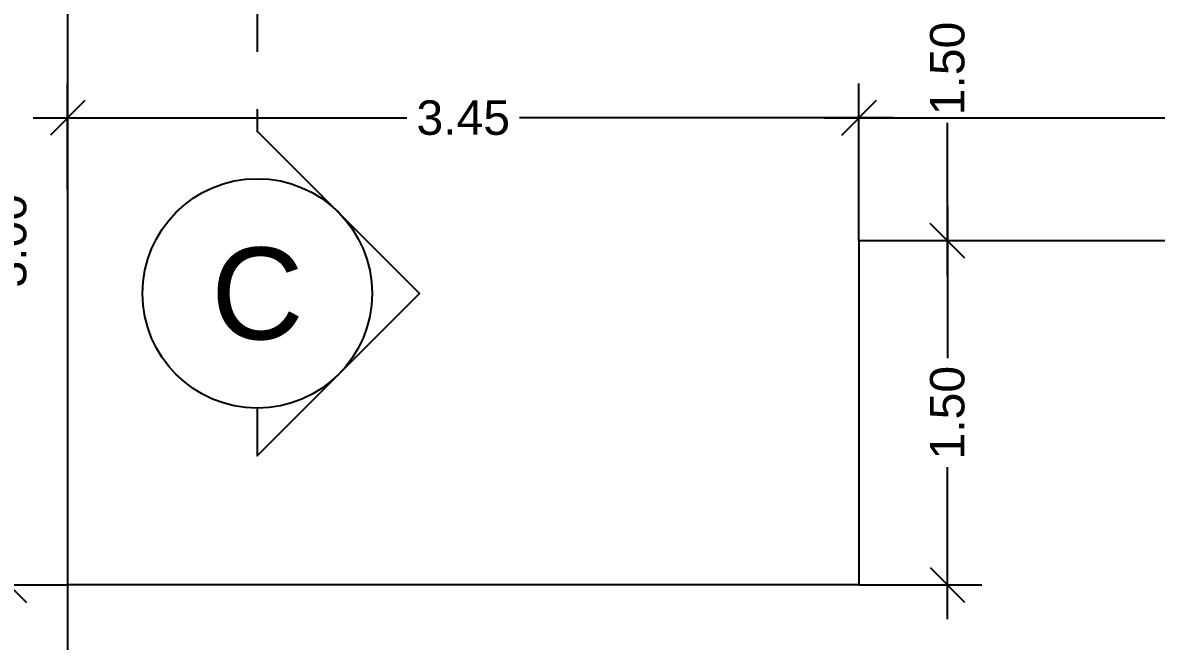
# Model space of a CAD drawing. Extents: x -120 to 1117, y 5 to 675.
# Drawn here: x 9.524 to 14.463, y 72.677 to 75.373 of the extents above; entities that cross this region are included whole.
import ezdxf
from ezdxf.enums import TextEntityAlignment as Align

# ---------------------------------------------------------------- set-up
doc = ezdxf.new("R2010")
doc.units = 0
doc.header["$MEASUREMENT"] = 0
doc.linetypes.add('DASHDOT', pattern=[1, 0.5, -0.25, 0, -0.25])
doc.layers.get('0').update_dxf_attribs({"linetype": 'CONTINUOUS'})
doc.layers.get('DEFPOINTS').update_dxf_attribs({"linetype": 'CONTINUOUS'})
doc.layers.add('cota', color=1, linetype='CONTINUOUS')
doc.layers.add('piso', color=4, linetype='CONTINUOUS')
doc.styles.add('ROMANS', font='arial.ttf', dxfattribs={"height": 1.5})
doc.styles.get("Standard").update_dxf_attribs({"font": 'arial.ttf'})
doc.dimstyles.new('cotass', dxfattribs={"dimtxt": 0.15, "dimasz": 0.15, "dimexe": 0.15, "dimexo": 0, "dimgap": 0.05, "dimtad": 0, "dimzin": 4, "dimdsep": 46, "dimtxsty": 'Standard', "dimblk": 'OBLIQUE', "dimcen": 0, "dimdle": 0.15, "dimclrd": 256, "dimclrt": 4, "dimadec": 0, "dimazin": 1, "dimtfac": 1, "dimtix": 1, "dimtofl": 0, "dimtmove": 0, "dimatfit": 3, "dimldrblk": 'OPEN30', "dimfxl": 0, "dimtolj": 1, "dimtzin": 0, "dimlwd": -1, "dimarcsym": 0})

# ---------------------------------------------------------------- blocks, each defined once
blk = doc.blocks.new('_Oblique')
at = {"color": 0, "linetype": 'ByBlock', "lineweight": -2}
blk.add_line((-0.5, -0.5), (0.5, 0.5), dxfattribs=at)
blk = doc.blocks.new('*D6')
at = {"layer": 'cota', "linetype": 'Continuous', "transparency": 16777216}
for p, q in [((9.4656, 76.0737), (9.4656, 74.6672)), ((9.4656, 72.7717), (9.4656, 74.1782))]:
    blk.add_line(p, q, dxfattribs=at)
at = {"layer": 'cota', "color": 0, "linetype": 'Continuous', "lineweight": -2, "transparency": 16777216}
for p, q in [((9.7193, 75.9237), (9.3156, 75.9237)), ((9.7193, 72.9217), (9.3156, 72.9217))]:
    blk.add_line(p, q, dxfattribs=at)
at = {"layer": 'DEFPOINTS', "color": 0, "linetype": 'Continuous', "transparency": 16777216}
for p in [(9.7193, 75.9237), (9.4656, 72.9217), (9.7193, 72.9217)]:
    blk.add_point(p, dxfattribs=at)
at = {"layer": 'cota', "linetype": 'Continuous', "transparency": 16777216, "xscale": 0.15, "yscale": 0.15, "zscale": 0.15}
for p, rotation in [((9.4656, 75.9237), 90), ((9.4656, 72.9217), 270)]:
    blk.add_blockref('_Oblique', p, dxfattribs=dict(at, rotation=rotation))
at = {"layer": 'cota', "color": 4, "linetype": 'Continuous', "transparency": 16777216, "insert": (9.4656, 74.4227), "char_height": 0.15, "attachment_point": 5, "rotation": 90}
blk.add_mtext('\\A1;3.00', dxfattribs=at)
blk = doc.blocks.new('_Open30')
at = {"color": 0, "linetype": 'ByBlock', "lineweight": -2}
for p, q in [((-1, 0.268), (0, 0)), ((0, 0), (-1, -0.268)), ((0, 0), (-1, 0))]:
    blk.add_line(p, q, dxfattribs=at)
blk = doc.blocks.new('*D7')
at = {"layer": 'cota', "color": 0, "lineweight": -2, "transparency": 16777216}
for p, q in [((9.7193, 72.9237), (9.7193, 71.8446)), ((33.7193, 72.9237), (33.7193, 71.8446))]:
    blk.add_line(p, q, dxfattribs=at)
at = {"layer": 'cota', "transparency": 16777216}
for p, q in [((9.5693, 71.9946), (21.0527, 71.9946)), ((33.8693, 71.9946), (21.661, 71.9946))]:
    blk.add_line(p, q, dxfattribs=at)
at = {"layer": 'DEFPOINTS', "color": 0, "transparency": 16777216}
for p in [(9.7193, 72.9237), (33.7193, 72.9237), (33.7193, 71.9946)]:
    blk.add_point(p, dxfattribs=at)
at = {"layer": 'cota', "transparency": 16777216, "xscale": 0.15, "yscale": 0.15, "zscale": 0.15, "rotation": 180}
blk.add_blockref('_Oblique', (9.7193, 71.9946), dxfattribs=at)
at = {"layer": 'cota', "transparency": 16777216, "xscale": 0.15, "yscale": 0.15, "zscale": 0.15}
blk.add_blockref('_Oblique', (33.7193, 71.9946), dxfattribs=at)
at = {"layer": 'cota', "color": 4, "transparency": 16777216, "insert": (21.3568, 71.9946), "char_height": 0.15, "attachment_point": 5}
blk.add_mtext('\\A1;24.00', dxfattribs=at)
blk = doc.blocks.new('*D9')
at = {"layer": 'cota', "color": 0, "lineweight": -2, "transparency": 16777216}
for p, q in [((9.7193, 72.9237), (9.7193, 72.2532)), ((29.4943, 72.9237), (29.4943, 72.2532))]:
    blk.add_line(p, q, dxfattribs=at)
at = {"layer": 'cota', "transparency": 16777216}
for p, q in [((9.5693, 72.4032), (19.3108, 72.4032)), ((29.6443, 72.4032), (19.9029, 72.4032))]:
    blk.add_line(p, q, dxfattribs=at)
at = {"layer": 'DEFPOINTS', "color": 0, "transparency": 16777216}
for p in [(9.7193, 72.9237), (29.4943, 72.9237), (9.7193, 72.4032)]:
    blk.add_point(p, dxfattribs=at)
at = {"layer": 'cota', "transparency": 16777216, "xscale": 0.15, "yscale": 0.15, "zscale": 0.15, "rotation": 180}
blk.add_blockref('_Oblique', (9.7193, 72.4032), dxfattribs=at)
at = {"layer": 'cota', "transparency": 16777216, "xscale": 0.15, "yscale": 0.15, "zscale": 0.15}
blk.add_blockref('_Oblique', (29.4943, 72.4032), dxfattribs=at)
at = {"layer": 'cota', "color": 4, "transparency": 16777216, "insert": (19.6068, 72.4032), "char_height": 0.15, "attachment_point": 5}
blk.add_mtext('\\A1;19.77', dxfattribs=at)
blk = doc.blocks.new('*D1083')
at = {"layer": 'cota', "transparency": 16777216}
for p, q in [((13.5532, 74.5737), (13.5532, 73.9112)), ((13.5532, 72.7737), (13.5532, 73.4362))]:
    blk.add_line(p, q, dxfattribs=at)
at = {"layer": 'cota', "color": 0, "lineweight": -2, "transparency": 16777216}
for p, q in [((13.1674, 74.4237), (13.7032, 74.4237)), ((13.1674, 72.9237), (13.7032, 72.9237))]:
    blk.add_line(p, q, dxfattribs=at)
at = {"layer": 'DEFPOINTS', "color": 0, "transparency": 16777216}
for p in [(13.1674, 74.4237), (13.5532, 74.4237), (13.1674, 72.9237)]:
    blk.add_point(p, dxfattribs=at)
at = {"layer": 'cota', "transparency": 16777216, "xscale": 0.15, "yscale": 0.15, "zscale": 0.15}
for p, rotation in [((13.5532, 74.4237), 90), ((13.5532, 72.9237), 270)]:
    blk.add_blockref('_Oblique', p, dxfattribs=dict(at, rotation=rotation))
at = {"layer": 'cota', "color": 4, "transparency": 16777216, "insert": (13.5532, 73.6737), "char_height": 0.15, "attachment_point": 5, "rotation": 90}
blk.add_mtext('\\A1;1.50', dxfattribs=at)
blk = doc.blocks.new('*D1084')
at = {"layer": 'cota', "transparency": 16777216}
for p, q in [((13.5532, 76.0737), (13.5532, 75.4112)), ((13.5532, 74.2737), (13.5532, 74.9362))]:
    blk.add_line(p, q, dxfattribs=at)
at = {"layer": 'cota', "color": 0, "lineweight": -2, "transparency": 16777216}
for p, q in [((13.0894, 75.9237), (13.7032, 75.9237)), ((13.1674, 74.4237), (13.7032, 74.4237))]:
    blk.add_line(p, q, dxfattribs=at)
at = {"layer": 'DEFPOINTS', "color": 0, "transparency": 16777216}
for p in [(13.0894, 75.9237), (13.5532, 75.9237), (13.1674, 74.4237)]:
    blk.add_point(p, dxfattribs=at)
at = {"layer": 'cota', "transparency": 16777216, "xscale": 0.15, "yscale": 0.15, "zscale": 0.15}
for p, rotation in [((13.5532, 75.9237), 90), ((13.5532, 74.4237), 270)]:
    blk.add_blockref('_Oblique', p, dxfattribs=dict(at, rotation=rotation))
at = {"layer": 'cota', "color": 4, "transparency": 16777216, "insert": (13.5532, 75.1737), "char_height": 0.15, "attachment_point": 5, "rotation": 90}
blk.add_mtext('\\A1;1.50', dxfattribs=at)
blk = doc.blocks.new('*D1085')
at = {"layer": 'cota', "color": 0, "lineweight": -2, "transparency": 16777216}
for p, q in [((9.7193, 74.6459), (9.7193, 75.1087)), ((13.1674, 74.4237), (13.1674, 75.1087))]:
    blk.add_line(p, q, dxfattribs=at)
at = {"layer": 'cota', "transparency": 16777216}
for p, q in [((9.5693, 74.9587), (11.1981, 74.9587)), ((13.3174, 74.9587), (11.6887, 74.9587))]:
    blk.add_line(p, q, dxfattribs=at)
at = {"layer": 'DEFPOINTS', "color": 0, "transparency": 16777216}
for p in [(13.1674, 74.9587), (9.7193, 74.6459), (13.1674, 74.4237)]:
    blk.add_point(p, dxfattribs=at)
at = {"layer": 'cota', "transparency": 16777216, "xscale": 0.15, "yscale": 0.15, "zscale": 0.15, "rotation": 180}
blk.add_blockref('_Oblique', (9.7193, 74.9587), dxfattribs=at)
at = {"layer": 'cota', "transparency": 16777216, "xscale": 0.15, "yscale": 0.15, "zscale": 0.15}
blk.add_blockref('_Oblique', (13.1674, 74.9587), dxfattribs=at)
at = {"layer": 'cota', "color": 4, "transparency": 16777216, "insert": (11.4434, 74.9587), "char_height": 0.15, "attachment_point": 5}
blk.add_mtext('\\A1;3.45', dxfattribs=at)
blk = doc.blocks.new('*D1086')
at = {"layer": 'cota', "color": 0, "lineweight": -2, "transparency": 16777216}
for p, q in [((13.1674, 74.4237), (13.1674, 75.1087)), ((22.1674, 74.4237), (22.1674, 75.1087))]:
    blk.add_line(p, q, dxfattribs=at)
at = {"layer": 'cota', "transparency": 16777216}
for p, q in [((13.0174, 74.9587), (17.4229, 74.9587)), ((22.3174, 74.9587), (17.912, 74.9587))]:
    blk.add_line(p, q, dxfattribs=at)
at = {"layer": 'DEFPOINTS', "color": 0, "transparency": 16777216}
for p in [(22.1674, 74.9587), (13.1674, 74.4237), (22.1674, 74.4237)]:
    blk.add_point(p, dxfattribs=at)
at = {"layer": 'cota', "transparency": 16777216, "xscale": 0.15, "yscale": 0.15, "zscale": 0.15, "rotation": 180}
blk.add_blockref('_Oblique', (13.1674, 74.9587), dxfattribs=at)
at = {"layer": 'cota', "transparency": 16777216, "xscale": 0.15, "yscale": 0.15, "zscale": 0.15}
blk.add_blockref('_Oblique', (22.1674, 74.9587), dxfattribs=at)
at = {"layer": 'cota', "color": 4, "transparency": 16777216, "insert": (17.6674, 74.9587), "char_height": 0.15, "attachment_point": 5}
blk.add_mtext('\\A1;9.00', dxfattribs=at)

msp = doc.modelspace()

# ---------------------------------------------------------------- linework, layer by layer
at = {"layer": 'cota', "color": 6, "linetype": 'DASHDOT'}
msp.add_lwpolyline([(10.5462, 79.0467), (10.5462, 74.6936)], dxfattribs=at)
at = {"layer": 'cota', "color": 6, "linetype": 'Continuous'}
msp.add_lwpolyline([(10.5462, 73.6936), (10.5462, 73.4865), (11.2533, 74.1936), (10.5462, 74.9007)], dxfattribs=at)
at = {"layer": 'cota', "color": 6}
msp.add_circle((10.5462, 74.1936), 0.5, dxfattribs=at)
at = {"layer": 'piso'}
for p, q in [((9.7193, 75.9237), (9.7193, 72.9237)), ((13.1674, 74.4237), (22.1674, 74.4237)), ((13.1674, 74.4237), (13.1674, 72.9237)), ((13.1674, 72.9237), (9.7193, 72.9237))]:
    msp.add_line(p, q, dxfattribs=at)

# ---------------------------------------------------------------- texts
at = {"layer": 'cota', "color": 6, "style": 'ROMANS'}
msp.add_text('C', height=0.4, dxfattribs=at).set_placement((10.5462, 74.1936), align=Align.MIDDLE_CENTER)

# ---------------------------------------------------------------- dimensions: what is measured, and where the dimension line sits
at = {"layer": 'cota', "linetype": 'Continuous'}
dim = msp.add_aligned_dim(p1=(9.7193, 75.9237), p2=(9.7193, 72.9217), distance=-0.2537, dimstyle='cotass', dxfattribs=at)
dim.commit()
dim.dimension.update_dxf_attribs({"geometry": '*D6', "text_midpoint": (9.4656, 74.4227)})
at = {"layer": 'cota'}
for base, p1, p2, picture, middle in [((13.5532, 75.9237), (13.1674, 74.4237), (13.0894, 75.9237), '*D1084', (13.5532, 75.1737)), ((13.5532, 74.4237), (13.1674, 72.9237), (13.1674, 74.4237), '*D1083', (13.5532, 73.6737))]:
    dim = msp.add_linear_dim(base=base, p1=p1, p2=p2, angle=90, dimstyle='cotass', override={"dimtmove": 1}, dxfattribs=at)
    dim.commit()
    dim.dimension.update_dxf_attribs({"geometry": picture, "text_midpoint": middle})
for base, p1, p2, picture, middle in [((13.1674, 74.9587), (9.7193, 74.6459), (13.1674, 74.4237), '*D1085', (11.4434, 74.9587)), ((22.1674, 74.9587), (13.1674, 74.4237), (22.1674, 74.4237), '*D1086', (17.6674, 74.9587))]:
    dim = msp.add_linear_dim(base=base, p1=p1, p2=p2, dimstyle='cotass', dxfattribs=at)
    dim.commit()
    dim.dimension.update_dxf_attribs({"geometry": picture, "text_midpoint": middle})
dim = msp.add_linear_dim(base=(33.7193, 71.9946), p1=(9.7193, 72.9237), p2=(33.7193, 72.9237), dimstyle='cotass', dxfattribs=at)
dim.commit()
dim.dimension.update_dxf_attribs({"geometry": '*D7', "text_midpoint": (21.3568, 71.9946), "dimtype": 160})
dim = msp.add_linear_dim(base=(9.7193444094, 72.4032386616), p1=(29.4943444094, 72.9236945912), p2=(9.7193444094, 72.9236945912), angle=180, dimstyle='cotass', dxfattribs=at)
dim.commit()
dim.dimension.update_dxf_attribs({"geometry": '*D9', "text_midpoint": (19.6068444094, 72.4032386616)})

doc.saveas('drawing.dxf')
